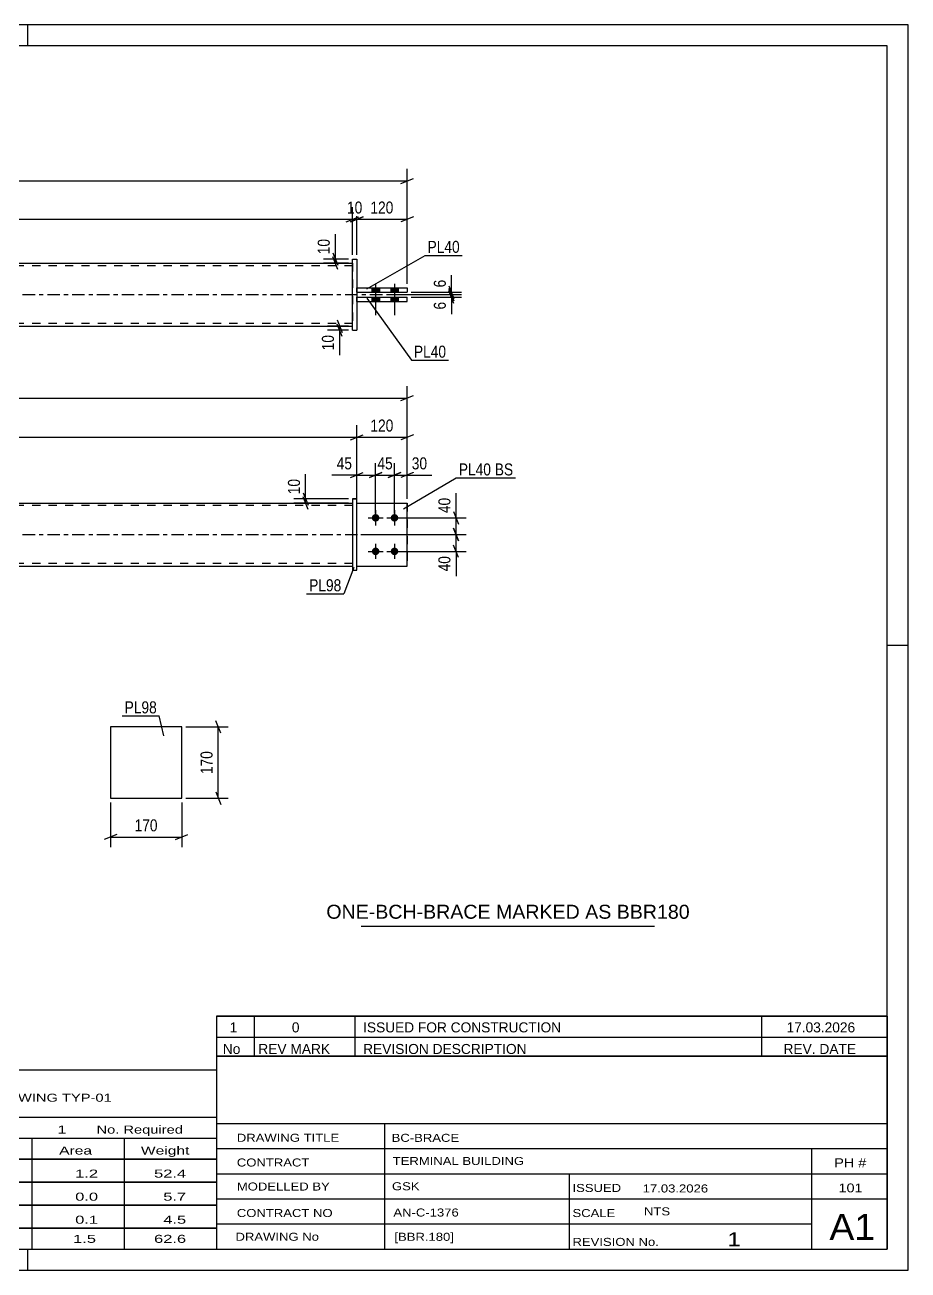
# Model space of a CAD drawing. Header units: millimetres. Extents: x 0 to 420, y 0 to 297.
# Drawn here: x 209.3 to 420, y 0 to 297 of the extents above; entities that cross this region are included whole.
import ezdxf

# ---------------------------------------------------------------- set-up
doc = ezdxf.new("R2010")
doc.units = ezdxf.units.MM
doc.linetypes.add('DXK_LINE_DOT2', pattern=[3.9198, 1.9599, -1.9599])
doc.linetypes.add('DXK_LINE_DOT3', pattern=[5.9187, 2.979, -0.9799, 0.9799, -0.9799])
doc.styles.add('Arial', font='ARIAL.TTF', dxfattribs={"height": 0.2})
doc.styles.add('Arial Narrow', font='ARIALN.TTF', dxfattribs={"height": 0.2})

# ---------------------------------------------------------------- blocks, each defined once
blk = doc.blocks.new('Unknown-580608626-1163')
at = {"color": 5, "linetype": 'Continuous'}
for p, q in [((420, 297), (0, 297)), ((210, 292), (210, 297)), ((420, 0), (420, 297)), ((415, 292), (5, 292)), ((415, 5), (415, 292)), ((420, 149), (415, 149)), ((5, 5), (415, 5)), ((210, 0), (210, 5)), ((0, 0), (420, 0))]:
    blk.add_line(p, q, dxfattribs=at)
blk = doc.blocks.new('Part-580608626-1739 - 1733')
at = {"color": 7, "linetype": 'DXK_LINE_DOT2'}
for p, q in [((288.49, 182.93), (300.49, 182.93)), ((288.49, 167.93), (288.49, 182.93)), ((288.49, 182.93), (300.49, 182.93)), ((300.49, 182.93), (300.49, 182.93)), ((300.49, 182.93), (300.49, 167.93)), ((288.49, 167.93), (288.49, 167.93)), ((288.49, 167.93), (300.49, 167.93)), ((288.49, 167.93), (300.49, 167.93))]:
    blk.add_line(p, q, dxfattribs=at)
blk = doc.blocks.new('Part-580608626-1744 - 1733')
at = {"color": 2, "linetype": 'Continuous'}
for p, q in [((288.49, 182.93), (300.49, 182.93)), ((300.49, 182.93), (300.49, 182.93)), ((300.49, 167.93), (300.49, 182.93)), ((288.49, 167.93), (300.49, 167.93))]:
    blk.add_line(p, q, dxfattribs=at)
at = {"color": 7, "linetype": 'DXK_LINE_DOT2'}
for p, q in [((288.49, 182.93), (300.49, 182.93)), ((288.49, 167.93), (288.49, 182.93)), ((300.49, 182.93), (300.49, 182.93)), ((288.49, 167.93), (288.49, 167.93)), ((288.49, 167.93), (300.49, 167.93))]:
    blk.add_line(p, q, dxfattribs=at)
blk = doc.blocks.new('Part-580608626-1774 - 1733')
at = {"color": 2, "linetype": 'Continuous'}
for p, q in [((288.49, 183.93), (287.49, 183.93)), ((287.49, 183.93), (287.49, 183.93)), ((287.49, 183.93), (287.49, 166.93)), ((287.49, 183.93), (288.49, 183.93)), ((288.49, 166.93), (288.49, 183.93)), ((287.49, 166.93), (288.49, 166.93))]:
    blk.add_line(p, q, dxfattribs=at)
at = {"color": 7, "linetype": 'DXK_LINE_DOT2'}
blk.add_line((287.49, 166.93), (288.49, 166.93), dxfattribs=at)
blk = doc.blocks.new('Part-580608626-1779 - 1733')
at = {"color": 2, "linetype": 'Continuous'}
for p, q in [((94.47, 182.93), (287.49, 182.93)), ((94.47, 167.93), (287.49, 167.93))]:
    blk.add_line(p, q, dxfattribs=at)
at = {"color": 7, "linetype": 'DXK_LINE_DOT2'}
for p, q in [((94.47, 167.93), (94.47, 182.93)), ((287.49, 182.33), (94.47, 182.33)), ((287.49, 182.93), (287.49, 167.93)), ((287.49, 168.53), (94.47, 168.53))]:
    blk.add_line(p, q, dxfattribs=at)
at = {"color": 7, "linetype": 'DXK_LINE_DOT3'}
blk.add_line((84.47, 175.43), (297.49, 175.43), dxfattribs=at)
blk = doc.blocks.new('Bolt-580608626-1780 - 1733')
at = {"linetype": 'Continuous'}
for points in [[(292.99, 180.33), (293.17, 180.31), (293.35, 180.25), (293.52, 180.15), (293.65, 180.03), (293.77, 179.88), (293.84, 179.7), (293.88, 179.52), (293.88, 179.33), (293.84, 179.15), (293.77, 178.98), (293.65, 178.82), (293.52, 178.7), (293.35, 178.6), (293.17, 178.55), (292.99, 178.53), (292.8, 178.55), (292.62, 178.6), (292.46, 178.7), (292.32, 178.82), (292.21, 178.98), (292.13, 179.15), (292.09, 179.33), (292.09, 179.52), (292.13, 179.7), (292.21, 179.88), (292.32, 180.03), (292.46, 180.15), (292.62, 180.25), (292.8, 180.31)], [(297.49, 180.33), (297.67, 180.31), (297.85, 180.25), (298.02, 180.15), (298.15, 180.03), (298.27, 179.88), (298.34, 179.7), (298.38, 179.52), (298.38, 179.33), (298.34, 179.15), (298.27, 178.98), (298.15, 178.82), (298.02, 178.7), (297.85, 178.6), (297.67, 178.55), (297.49, 178.53), (297.3, 178.55), (297.12, 178.6), (296.96, 178.7), (296.82, 178.82), (296.71, 178.98), (296.63, 179.15), (296.59, 179.33), (296.59, 179.52), (296.63, 179.7), (296.71, 179.88), (296.82, 180.03), (296.96, 180.15), (297.12, 180.25), (297.3, 180.31)], [(292.99, 172.33), (293.17, 172.31), (293.35, 172.25), (293.52, 172.15), (293.65, 172.03), (293.77, 171.88), (293.84, 171.7), (293.88, 171.52), (293.88, 171.33), (293.84, 171.15), (293.77, 170.98), (293.65, 170.82), (293.52, 170.7), (293.35, 170.6), (293.17, 170.55), (292.99, 170.53), (292.8, 170.55), (292.62, 170.6), (292.46, 170.7), (292.32, 170.82), (292.21, 170.98), (292.13, 171.15), (292.09, 171.33), (292.09, 171.52), (292.13, 171.7), (292.21, 171.88), (292.32, 172.03), (292.46, 172.15), (292.62, 172.25), (292.8, 172.31)], [(297.49, 172.33), (297.67, 172.31), (297.85, 172.25), (298.02, 172.15), (298.15, 172.03), (298.27, 171.88), (298.34, 171.7), (298.38, 171.52), (298.38, 171.33), (298.34, 171.15), (298.27, 170.98), (298.15, 170.82), (298.02, 170.7), (297.85, 170.6), (297.67, 170.55), (297.49, 170.53), (297.3, 170.55), (297.12, 170.6), (296.96, 170.7), (296.82, 170.82), (296.71, 170.98), (296.63, 171.15), (296.59, 171.33), (296.59, 171.52), (296.63, 171.7), (296.71, 171.88), (296.82, 172.03), (296.96, 172.15), (297.12, 172.25), (297.3, 172.31)]]:
    blk.add_hatch(color=1, dxfattribs=at).paths.add_polyline_path(points)
at = {"color": 1, "linetype": 'Continuous'}
for p, q in [((292.99, 181.23), (292.99, 177.63)), ((297.49, 181.23), (297.49, 177.63)), ((291.19, 179.43), (294.79, 179.43)), ((295.69, 179.43), (299.29, 179.43)), ((292.99, 173.23), (292.99, 169.63)), ((297.49, 173.23), (297.49, 169.63)), ((291.19, 171.43), (294.79, 171.43)), ((295.69, 171.43), (299.29, 171.43))]:
    blk.add_line(p, q, dxfattribs=at)
blk = doc.blocks.new('Bolt-580608626-1399 - 1390')
at = {"linetype": 'Continuous'}
for points in [[(293.89, 234.26), (292.09, 234.26), (292.09, 233.26), (293.89, 233.26)], [(293.89, 234.26), (292.09, 234.26), (292.09, 233.26), (293.89, 233.26)], [(293.89, 232.06), (292.09, 232.06), (292.09, 231.06), (293.89, 231.06)], [(293.89, 232.06), (292.09, 232.06), (292.09, 231.06), (293.89, 231.06)], [(298.39, 234.26), (296.59, 234.26), (296.59, 233.26), (298.39, 233.26)], [(298.39, 234.26), (296.59, 234.26), (296.59, 233.26), (298.39, 233.26)], [(298.39, 232.06), (296.59, 232.06), (296.59, 231.06), (298.39, 231.06)], [(298.39, 232.06), (296.59, 232.06), (296.59, 231.06), (298.39, 231.06)]]:
    blk.add_hatch(color=1, dxfattribs=at).paths.add_polyline_path(points)
at = {"color": 1, "linetype": 'Continuous'}
for p, q in [((292.99, 235.26), (292.99, 227.76)), ((292.99, 235.26), (292.99, 227.76)), ((297.49, 235.26), (297.49, 227.76)), ((297.49, 235.26), (297.49, 227.76)), ((292.09, 234.26), (292.09, 233.26)), ((292.09, 234.26), (292.09, 233.26)), ((292.09, 232.06), (292.09, 231.06)), ((292.09, 232.06), (292.09, 231.06)), ((293.89, 234.26), (293.89, 233.26)), ((293.89, 234.26), (293.89, 233.26)), ((293.89, 232.06), (293.89, 231.06)), ((293.89, 232.06), (293.89, 231.06)), ((296.59, 234.26), (296.59, 233.26)), ((296.59, 234.26), (296.59, 233.26)), ((296.59, 232.06), (296.59, 231.06)), ((296.59, 232.06), (296.59, 231.06)), ((298.39, 234.26), (298.39, 233.26)), ((298.39, 234.26), (298.39, 233.26)), ((298.39, 232.06), (298.39, 231.06)), ((298.39, 232.06), (298.39, 231.06))]:
    blk.add_line(p, q, dxfattribs=at)
blk = doc.blocks.new('Part-580608626-1425 - 1390')
at = {"color": 2, "linetype": 'Continuous'}
for p, q in [((94.47, 240.16), (287.49, 240.16)), ((94.47, 225.16), (287.49, 225.16))]:
    blk.add_line(p, q, dxfattribs=at)
at = {"color": 7, "linetype": 'DXK_LINE_DOT2'}
for p, q in [((94.47, 240.16), (94.47, 225.16)), ((287.49, 239.56), (94.47, 239.56)), ((287.49, 240.16), (287.49, 225.16)), ((287.49, 225.76), (94.47, 225.76))]:
    blk.add_line(p, q, dxfattribs=at)
at = {"color": 7, "linetype": 'DXK_LINE_DOT3'}
blk.add_line((84.47, 232.66), (297.49, 232.66), dxfattribs=at)
blk = doc.blocks.new('Part-580608626-1426 - 1390')
at = {"color": 2, "linetype": 'Continuous'}
for p, q in [((287.49, 241.16), (287.49, 241.16)), ((287.49, 241.16), (287.49, 241.16)), ((287.49, 224.16), (287.49, 241.16)), ((287.49, 241.16), (288.49, 241.16)), ((287.49, 241.16), (288.49, 241.16)), ((288.49, 241.16), (288.49, 241.16)), ((288.49, 241.16), (288.49, 241.16)), ((288.49, 241.16), (288.49, 224.16)), ((287.49, 224.16), (288.49, 224.16))]:
    blk.add_line(p, q, dxfattribs=at)
at = {"color": 7, "linetype": 'DXK_LINE_DOT2'}
for p in [(287.49, 224.16), (288.49, 224.16)]:
    blk.add_line(p, (288.49, 224.16), dxfattribs=at)
blk = doc.blocks.new('Part-580608626-1452 - 1390')
at = {"color": 2, "linetype": 'Continuous'}
for p, q in [((288.49, 234.26), (300.49, 234.26)), ((288.49, 234.26), (300.49, 234.26)), ((288.49, 233.26), (300.49, 233.26)), ((300.49, 234.26), (300.49, 233.26))]:
    blk.add_line(p, q, dxfattribs=at)
at = {"color": 7, "linetype": 'DXK_LINE_DOT2'}
for p, q in [((288.49, 233.26), (288.49, 234.26)), ((288.49, 233.26), (300.49, 233.26)), ((300.49, 234.26), (300.49, 234.26)), ((300.49, 234.26), (300.49, 234.26))]:
    blk.add_line(p, q, dxfattribs=at)
blk = doc.blocks.new('Part-580608626-1457 - 1390')
at = {"color": 2, "linetype": 'Continuous'}
for p, q in [((288.49, 232.06), (300.49, 232.06)), ((288.49, 232.06), (300.49, 232.06)), ((300.49, 231.06), (300.49, 232.06)), ((288.49, 231.06), (300.49, 231.06))]:
    blk.add_line(p, q, dxfattribs=at)
at = {"color": 7, "linetype": 'DXK_LINE_DOT2'}
for p, q in [((288.49, 231.06), (288.49, 232.06)), ((300.49, 232.06), (300.49, 232.06)), ((300.49, 232.06), (300.49, 232.06)), ((288.49, 231.06), (300.49, 231.06))]:
    blk.add_line(p, q, dxfattribs=at)
blk = doc.blocks.new('Part-580608626-2275 - 2269')
at = {"color": 2, "linetype": 'Continuous'}
for p, q in [((246.73, 129.54), (229.73, 129.54)), ((229.73, 129.54), (229.73, 112.54)), ((246.73, 112.54), (246.73, 129.54)), ((229.73, 112.54), (246.73, 112.54))]:
    blk.add_line(p, q, dxfattribs=at)
blk = doc.blocks.new('StraightDimension-580608626-1827 - 1733')
at = {"color": 7, "linetype": 'Continuous'}
for p, q in [((291.49, 189.04), (294.49, 190.24)), ((292.99, 180.43), (292.99, 192.49)), ((298.99, 190.24), (295.99, 189.04)), ((297.49, 180.43), (297.49, 192.49)), ((292.99, 189.64), (297.49, 189.64))]:
    blk.add_line(p, q, dxfattribs=at)
at = {"color": 0}
blk.add_wipeout([(297.66, 190.39), (297.66, 194.59), (292.81, 194.59), (292.81, 190.39)], dxfattribs=at)
at = {"color": 3, "style": 'Arial Narrow'}
blk.add_text('45', height=2.863, dxfattribs=at).set_placement((293.41, 190.99))
blk = doc.blocks.new('StraightDimension-580608626-1857 - 1733')
at = {"color": 7, "linetype": 'Continuous'}
for p, q in [((82.97, 208.58), (79.97, 207.38)), ((81.47, 183.93), (81.47, 210.83)), ((81.47, 207.98), (300.49, 207.98)), ((298.99, 207.38), (301.99, 208.58)), ((300.49, 183.93), (300.49, 210.83))]:
    blk.add_line(p, q, dxfattribs=at)
at = {"color": 0}
blk.add_wipeout([(195.23, 208.73), (195.23, 212.93), (186.72, 212.93), (186.72, 208.73)], dxfattribs=at)
at = {"color": 3, "style": 'Arial Narrow'}
blk.add_text('2190', height=2.863, dxfattribs=at).set_placement((187.32, 209.33))
blk = doc.blocks.new('StraightDimension-580608626-1802 - 1733')
at = {"color": 7, "linetype": 'Continuous'}
for p, q in [((275.69, 185.43), (276.89, 182.43)), ((276.89, 181.43), (275.69, 184.43)), ((286.49, 183.93), (273.44, 183.93)), ((286.49, 182.93), (273.44, 182.93)), ((276.29, 182.93), (276.29, 183.93))]:
    blk.add_line(p, q, dxfattribs=at)
at = {"color": 0}
blk.add_wipeout([(275.54, 189.31), (271.34, 189.31), (271.34, 184.45), (275.54, 184.45)], dxfattribs=at)
at = {"color": 7, "linetype": 'Continuous'}
blk.add_line((276.29, 183.93), (276.29, 189.83), dxfattribs=at)
blk.add_line((276.29, 183.93), (276.29, 189.83), dxfattribs=at)
at = {"color": 3, "style": 'Arial Narrow'}
blk.add_text('10', height=2.863, rotation=90.0002, dxfattribs=at).set_placement((274.94, 185.05))
blk = doc.blocks.new('StraightDimension-580608626-1811 - 1733')
at = {"color": 7, "linetype": 'Continuous'}
for p, q in [((286.99, 189.04), (289.99, 190.24)), ((288.49, 183.93), (288.49, 192.49)), ((294.49, 190.24), (291.49, 189.04)), ((292.99, 180.43), (292.99, 192.49)), ((288.49, 189.64), (292.99, 189.64))]:
    blk.add_line(p, q, dxfattribs=at)
at = {"color": 0}
blk.add_wipeout([(287.96, 190.39), (287.96, 194.59), (283.1, 194.59), (283.1, 190.39)], dxfattribs=at)
at = {"color": 7, "linetype": 'Continuous'}
blk.add_line((288.49, 189.64), (282.58, 189.64), dxfattribs=at)
blk.add_line((288.49, 189.64), (282.58, 189.64), dxfattribs=at)
at = {"color": 3, "style": 'Arial Narrow'}
blk.add_text('45', height=2.863, dxfattribs=at).set_placement((283.7, 190.99))
blk = doc.blocks.new('StraightDimension-580608626-1840 - 1733')
at = {"color": 7, "linetype": 'Continuous'}
for p, q in [((295.99, 189.04), (298.99, 190.24)), ((297.49, 180.43), (297.49, 192.49)), ((301.99, 190.24), (298.99, 189.04)), ((300.49, 183.93), (300.49, 192.49)), ((297.49, 189.64), (300.49, 189.64))]:
    blk.add_line(p, q, dxfattribs=at)
at = {"color": 0}
blk.add_wipeout([(305.87, 190.39), (305.87, 194.59), (301.01, 194.59), (301.01, 190.39)], dxfattribs=at)
at = {"color": 7, "linetype": 'Continuous'}
blk.add_line((300.49, 189.64), (306.39, 189.64), dxfattribs=at)
blk.add_line((300.49, 189.64), (306.39, 189.64), dxfattribs=at)
at = {"color": 3, "style": 'Arial Narrow'}
blk.add_text('30', height=2.863, dxfattribs=at).set_placement((301.61, 190.99))
blk = doc.blocks.new('StraightDimension-580608626-1877 - 1733')
at = {"color": 7, "linetype": 'Continuous'}
for p, q in [((289.49, 175.43), (314.57, 175.43)), ((311.57, 176.93), (312.77, 173.93)), ((312.17, 171.43), (312.17, 175.43)), ((312.77, 169.93), (311.57, 172.93)), ((298.49, 171.43), (314.57, 171.43))]:
    blk.add_line(p, q, dxfattribs=at)
at = {"color": 0}
blk.add_wipeout([(311.42, 170.9), (307.22, 170.9), (307.22, 166.05), (311.42, 166.05)], dxfattribs=at)
at = {"color": 7, "linetype": 'Continuous'}
blk.add_line((312.17, 171.43), (312.17, 165.52), dxfattribs=at)
blk.add_line((312.17, 171.43), (312.17, 165.52), dxfattribs=at)
at = {"color": 3, "style": 'Arial Narrow'}
blk.add_text('40', height=2.863, rotation=90.0002, dxfattribs=at).set_placement((310.82, 166.65))
blk = doc.blocks.new('StraightDimension-580608626-1886 - 1733')
at = {"color": 7, "linetype": 'Continuous'}
for p, q in [((298.49, 179.43), (314.57, 179.43)), ((311.57, 180.93), (312.77, 177.93)), ((312.17, 175.43), (312.17, 179.43)), ((289.49, 175.43), (314.57, 175.43)), ((312.77, 173.93), (311.57, 176.93))]:
    blk.add_line(p, q, dxfattribs=at)
at = {"color": 0}
blk.add_wipeout([(311.42, 184.81), (307.22, 184.81), (307.22, 179.95), (311.42, 179.95)], dxfattribs=at)
at = {"color": 7, "linetype": 'Continuous'}
blk.add_line((312.17, 179.43), (312.17, 185.33), dxfattribs=at)
blk.add_line((312.17, 179.43), (312.17, 185.33), dxfattribs=at)
at = {"color": 3, "style": 'Arial Narrow'}
blk.add_text('40', height=2.863, rotation=90.0002, dxfattribs=at).set_placement((310.82, 180.55))
blk = doc.blocks.new('StraightDimension-580608626-1896 - 1733')
at = {"color": 7, "linetype": 'Continuous'}
for p, q in [((286.99, 198.06), (289.99, 199.26)), ((288.49, 183.93), (288.49, 201.51)), ((301.99, 199.26), (298.99, 198.06)), ((300.49, 183.93), (300.49, 201.51)), ((288.49, 198.66), (300.49, 198.66))]:
    blk.add_line(p, q, dxfattribs=at)
at = {"color": 0}
blk.add_wipeout([(297.83, 199.41), (297.83, 203.61), (291.14, 203.61), (291.14, 199.41)], dxfattribs=at)
at = {"color": 3, "style": 'Arial Narrow'}
blk.add_text('120', height=2.863, dxfattribs=at).set_placement((291.74, 200.01))
blk = doc.blocks.new('StraightDimension-580608626-1915 - 1733')
at = {"color": 7, "linetype": 'Continuous'}
for p, q in [((94.97, 199.26), (91.97, 198.06)), ((93.47, 176.43), (93.47, 201.51)), ((286.99, 198.06), (289.99, 199.26)), ((288.49, 183.93), (288.49, 201.51)), ((93.47, 198.66), (288.49, 198.66))]:
    blk.add_line(p, q, dxfattribs=at)
at = {"color": 0}
blk.add_wipeout([(195.23, 199.41), (195.23, 203.61), (186.72, 203.61), (186.72, 199.41)], dxfattribs=at)
at = {"color": 3, "style": 'Arial Narrow'}
blk.add_text('1950', height=2.863, dxfattribs=at).set_placement((187.32, 200.01))
blk = doc.blocks.new('StraightDimension-580608626-1459 - 1390')
at = {"color": 7, "linetype": 'Continuous'}
for p, q in [((283.79, 226.66), (284.99, 223.66)), ((286.49, 225.16), (281.54, 225.16)), ((286.49, 224.16), (281.54, 224.16)), ((284.99, 222.66), (283.79, 225.66)), ((284.39, 224.16), (284.39, 225.16))]:
    blk.add_line(p, q, dxfattribs=at)
at = {"color": 0}
blk.add_wipeout([(283.64, 223.64), (279.44, 223.64), (279.44, 218.78), (283.64, 218.78)], dxfattribs=at)
at = {"color": 7, "linetype": 'Continuous'}
blk.add_line((284.39, 224.16), (284.39, 218.26), dxfattribs=at)
blk.add_line((284.39, 224.16), (284.39, 218.26), dxfattribs=at)
at = {"color": 3, "style": 'Arial Narrow'}
blk.add_text('10', height=2.863, rotation=90.0002, dxfattribs=at).set_placement((283.04, 219.38))
blk = doc.blocks.new('StraightDimension-580608626-1473 - 1390')
at = {"color": 7, "linetype": 'Continuous'}
for p, q in [((286.49, 241.16), (280.54, 241.16)), ((282.79, 242.66), (283.99, 239.66)), ((283.99, 238.66), (282.79, 241.66)), ((283.39, 240.16), (283.39, 241.16)), ((286.49, 240.16), (280.54, 240.16))]:
    blk.add_line(p, q, dxfattribs=at)
at = {"color": 0}
blk.add_wipeout([(282.64, 246.55), (278.44, 246.55), (278.44, 241.69), (282.64, 241.69)], dxfattribs=at)
at = {"color": 7, "linetype": 'Continuous'}
blk.add_line((283.39, 241.16), (283.39, 247.07), dxfattribs=at)
blk.add_line((283.39, 241.16), (283.39, 247.07), dxfattribs=at)
at = {"color": 3, "style": 'Arial Narrow'}
blk.add_text('10', height=2.863, rotation=90.0002, dxfattribs=at).set_placement((282.04, 242.29))
blk = doc.blocks.new('StraightDimension-580608626-1520 - 1390')
at = {"color": 7, "linetype": 'Continuous'}
for p, q in [((81.47, 235.26), (81.47, 262.65)), ((300.49, 235.26), (300.49, 262.65)), ((82.97, 260.4), (79.97, 259.2)), ((81.47, 259.8), (300.49, 259.8)), ((298.99, 259.2), (301.99, 260.4))]:
    blk.add_line(p, q, dxfattribs=at)
at = {"color": 0}
blk.add_wipeout([(195.23, 260.55), (195.23, 264.75), (186.72, 264.75), (186.72, 260.55)], dxfattribs=at)
at = {"color": 3, "style": 'Arial Narrow'}
blk.add_text('2190', height=2.863, dxfattribs=at).set_placement((187.32, 261.15))
blk = doc.blocks.new('StraightDimension-580608626-1551 - 1390')
at = {"color": 7, "linetype": 'Continuous'}
for p, q in [((288.49, 242.16), (288.49, 253.51)), ((300.49, 235.26), (300.49, 253.51)), ((286.99, 250.06), (289.99, 251.26)), ((288.49, 250.66), (300.49, 250.66)), ((301.99, 251.26), (298.99, 250.06))]:
    blk.add_line(p, q, dxfattribs=at)
at = {"color": 0}
blk.add_wipeout([(297.83, 251.41), (297.83, 255.61), (291.14, 255.61), (291.14, 251.41)], dxfattribs=at)
at = {"color": 3, "style": 'Arial Narrow'}
blk.add_text('120', height=2.863, dxfattribs=at).set_placement((291.74, 252.01))
blk = doc.blocks.new('StraightDimension-580608626-1561 - 1390')
at = {"color": 7, "linetype": 'Continuous'}
for p, q in [((287.49, 242.16), (287.49, 253.51)), ((288.49, 242.16), (288.49, 253.51)), ((285.99, 250.06), (288.99, 251.26)), ((289.99, 251.26), (286.99, 250.06)), ((287.49, 250.66), (288.49, 250.66))]:
    blk.add_line(p, q, dxfattribs=at)
at = {"color": 0}
blk.add_wipeout([(290.41, 251.41), (290.41, 255.61), (285.56, 255.61), (285.56, 251.41)], dxfattribs=at)
at = {"color": 3, "style": 'Arial Narrow'}
blk.add_text('10', height=2.863, dxfattribs=at).set_placement((286.16, 252.01))
blk = doc.blocks.new('StraightDimension-580608626-1571 - 1390')
at = {"color": 7, "linetype": 'Continuous'}
for p, q in [((94.47, 242.16), (94.47, 253.51)), ((287.49, 242.16), (287.49, 253.51)), ((95.97, 251.26), (92.97, 250.06)), ((94.47, 250.66), (287.49, 250.66)), ((285.99, 250.06), (288.99, 251.26))]:
    blk.add_line(p, q, dxfattribs=at)
at = {"color": 0}
blk.add_wipeout([(195.23, 251.41), (195.23, 255.61), (186.72, 255.61), (186.72, 251.41)], dxfattribs=at)
at = {"color": 3, "style": 'Arial Narrow'}
blk.add_text('1930', height=2.863, dxfattribs=at).set_placement((187.32, 252.01))
blk = doc.blocks.new('StraightDimension-580608626-1656 - 1390')
at = {"color": 7, "linetype": 'Continuous'}
for p, q in [((310.47, 234.76), (311.67, 231.76)), ((296.24, 232.66), (313.47, 232.66)), ((301.49, 233.26), (313.47, 233.26)), ((311.67, 231.16), (310.47, 234.16)), ((311.07, 232.66), (311.07, 233.26))]:
    blk.add_line(p, q, dxfattribs=at)
at = {"color": 0}
blk.add_wipeout([(310.32, 236.82), (306.12, 236.82), (306.12, 233.79), (310.32, 233.79)], dxfattribs=at)
at = {"color": 7, "linetype": 'Continuous'}
blk.add_line((311.07, 233.26), (311.07, 237.34), dxfattribs=at)
blk.add_line((311.07, 233.26), (311.07, 237.34), dxfattribs=at)
at = {"color": 3, "style": 'Arial Narrow'}
blk.add_text('6', height=2.86, rotation=90.0002, dxfattribs=at).set_placement((309.72, 234.39))
blk = doc.blocks.new('StraightDimension-580608626-1667 - 1390')
at = {"color": 7, "linetype": 'Continuous'}
for p, q in [((296.24, 232.66), (313.47, 232.66)), ((301.49, 232.06), (313.47, 232.06)), ((310.47, 234.16), (311.67, 231.16)), ((311.67, 230.56), (310.47, 233.56)), ((311.07, 232.06), (311.07, 232.66))]:
    blk.add_line(p, q, dxfattribs=at)
at = {"color": 0}
blk.add_wipeout([(310.32, 231.54), (306.12, 231.54), (306.12, 228.51), (310.32, 228.51)], dxfattribs=at)
at = {"color": 7, "linetype": 'Continuous'}
blk.add_line((311.07, 232.06), (311.07, 227.98), dxfattribs=at)
blk.add_line((311.07, 232.06), (311.07, 227.98), dxfattribs=at)
at = {"color": 3, "style": 'Arial Narrow'}
blk.add_text('6', height=2.86, rotation=90.0002, dxfattribs=at).set_placement((309.72, 229.11))
blk = doc.blocks.new('StraightDimension-580608626-2277 - 2269')
at = {"color": 7, "linetype": 'Continuous'}
for p, q in [((256.04, 128.04), (254.84, 131.04)), ((247.73, 129.54), (257.84, 129.54)), ((255.44, 112.54), (255.44, 129.54)), ((254.84, 114.04), (256.04, 111.04)), ((247.73, 112.54), (257.84, 112.54))]:
    blk.add_line(p, q, dxfattribs=at)
at = {"color": 0}
blk.add_wipeout([(254.69, 124.38), (250.49, 124.38), (250.49, 117.7), (254.69, 117.7)], dxfattribs=at)
at = {"color": 3, "style": 'Arial Narrow'}
blk.add_text('170', height=2.863, rotation=90.0002, dxfattribs=at).set_placement((254.09, 118.3))
blk = doc.blocks.new('StraightDimension-580608626-2286 - 2269')
at = {"color": 7, "linetype": 'Continuous'}
for p, q in [((229.73, 111.54), (229.73, 100.9)), ((246.73, 111.54), (246.73, 100.9)), ((231.23, 103.9), (228.23, 102.7)), ((229.73, 103.3), (246.73, 103.3)), ((245.23, 102.7), (248.23, 103.9))]:
    blk.add_line(p, q, dxfattribs=at)
at = {"color": 0}
blk.add_wipeout([(241.58, 104.05), (241.58, 108.25), (234.89, 108.25), (234.89, 104.05)], dxfattribs=at)
at = {"color": 3, "style": 'Arial Narrow'}
blk.add_text('170', height=2.863, dxfattribs=at).set_placement((235.49, 104.65))
blk = doc.blocks.new('Unknown-580608626-3653')
at = {"color": 7, "linetype": 'Continuous'}
for p, q in [((255, 51.05), (255, 5)), ((255, 51.05), (415, 51.05)), ((415, 51), (415, 5)), ((255, 35), (415, 35)), ((295.14, 35), (295.14, 5)), ((255, 29), (415, 29)), ((397, 5.05), (397, 29.05)), ((255, 23), (415, 23)), ((339.14, 23), (339.14, 5)), ((255, 17), (415, 17)), ((255, 11), (397, 11)), ((255, 5), (415, 5))]:
    blk.add_line(p, q, dxfattribs=at)
at = {"color": 7, "style": 'Arial Narrow'}
for s, height, width, p in [('DRAWING TITLE', 1.9089, 1.425378, (259.88, 30.61)), ('BC-BRACE', 1.909, 1.425378, (296.81, 30.59)), ('TERMINAL BUILDING', 1.9089, 1.425378, (297.06, 25.07)), ('CONTRACT', 1.909, 1.425378, (259.88, 24.71)), ('MODELLED BY', 1.9089, 1.425378, (259.88, 18.98)), ('GSK', 1.909, 1.425378, (296.88, 19.04)), ('ISSUED', 1.909, 1.425378, (339.94, 18.64)), ('17.03.2026', 1.909, 1.425378, (356.69, 18.52)), ('CONTRACT NO', 1.9089, 1.425378, (259.88, 12.66)), ('AN-C-1376', 1.909, 1.425378, (297.23, 12.78)), ('SCALE', 1.909, 1.425378, (339.94, 12.65)), ('A1', 6.204, 1.25, (401.24, 7.2)), ('DRAWING No', 1.909, 1.425378, (259.56, 7)), ('[BBR.180]', 1.909, 1.425378, (297.46, 6.99)), ('1', 3.34, 1.5, (376.91, 5.68)), ('REVISION No.', 1.9089, 1.425378, (339.94, 5.77))]:
    blk.add_text(s, height=height, dxfattribs=dict(at, width=width)).set_placement(p)
at = {"color": 7, "linetype": 'Continuous', "style": 'Arial Narrow'}
for s, height, width, p in [('PH #', 2.1, 1.42538, (402.4, 24.55)), ('101', 2.1, 1.42538, (403.41, 18.55)), ('NTS', 1.909, 1.425378, (357, 13.05))]:
    blk.add_text(s, height=height, dxfattribs=dict(at, width=width)).set_placement(p)
blk = doc.blocks.new('Unknown-580608626-3654')
at = {"color": 7, "linetype": 'Continuous'}
for p, q in [((255, 60.55), (415, 60.55)), ((415, 60.55), (255, 60.55)), ((255, 60.55), (255, 55.55)), ((264, 60.55), (264, 55.55)), ((288, 60.55), (288, 55.55)), ((385, 60.55), (385, 55.55)), ((415, 60.55), (415, 55.55)), ((255, 55.55), (415, 55.55)), ((255, 55.55), (255, 51.05)), ((255, 55.55), (415, 55.55)), ((264, 55.55), (264, 51.05)), ((288, 55.55), (288, 51.05)), ((385, 55.55), (385, 51.05)), ((415, 55.55), (415, 51.05)), ((415, 51.05), (255, 51.05))]:
    blk.add_line(p, q, dxfattribs=at)
at = {"color": 7, "linetype": 'Continuous', "style": 'Arial Narrow'}
for s, height, width, p in [('1', 2.39, 1.196471, (258.16, 56.7)), ('0', 2.39, 1.196471, (273, 56.7)), ('ISSUED FOR CONSTRUCTION', 2.3861, 1.196471, (290, 56.7)), ('17.03.2026', 2.386, 1.196471, (391, 56.7)), ('No', 2.386, 1.2, (256.54, 51.55)), ('REV MARK', 2.386, 1.2, (265, 51.55)), ('REVISION DESCRIPTION', 2.3861, 1.2, (290, 51.55)), ('REV. DATE', 2.386, 1.2, (390.28, 51.55))]:
    blk.add_text(s, height=height, dxfattribs=dict(at, width=width)).set_placement(p)
blk = doc.blocks.new('Unknown-580608626-3655')
at = {"color": 7, "linetype": 'Continuous'}
for p, q in [((95, 47.75), (255, 47.75)), ((95, 36.5), (95, 47.75)), ((255, 47.75), (255, 36.5)), ((95, 36.5), (255, 36.5)), ((95, 36.5), (95, 31.5)), ((255, 36.5), (255, 31.5)), ((95, 31.5), (255, 31.5)), ((95, 31.5), (95, 26.5)), ((119, 31.5), (119, 26.5)), ((154.5, 31.5), (154.5, 26.5)), ((180.5, 31.5), (180.5, 26.5)), ((193.5, 31.5), (193.5, 26.5)), ((211, 31.5), (211, 26.5)), ((233, 31.5), (233, 26.5)), ((255, 31.5), (255, 26.5)), ((95, 26.5), (255, 26.5)), ((95, 26.45), (95, 21.05)), ((95, 26.45), (255, 26.45)), ((119, 26.5), (119, 21)), ((154.5, 26.5), (154.5, 21)), ((180.5, 26.5), (180.5, 21)), ((193.5, 26.5), (193.5, 21)), ((211, 26.5), (211, 21)), ((233, 26.5), (233, 21)), ((255, 26.45), (255, 21.05)), ((95, 21.05), (255, 21.05)), ((95, 20.95), (95, 15.55)), ((95, 20.95), (255, 20.95)), ((119, 21), (119, 15.5)), ((154.5, 21), (154.5, 15.5)), ((180.5, 21), (180.5, 15.5)), ((193.5, 21), (193.5, 15.5)), ((211, 21), (211, 15.5)), ((233, 21), (233, 15.5)), ((255, 20.95), (255, 15.55)), ((95, 15.55), (255, 15.55)), ((95, 15.45), (95, 10.05)), ((95, 15.45), (255, 15.45)), ((119, 15.5), (119, 10)), ((154.5, 15.5), (154.5, 10)), ((180.5, 15.5), (180.5, 10)), ((193.5, 15.5), (193.5, 10)), ((211, 15.5), (211, 10)), ((233, 15.5), (233, 10)), ((255, 15.45), (255, 10.05)), ((95, 10.05), (255, 10.05)), ((95, 10), (255, 10)), ((95, 10), (95, 5)), ((211, 10), (211, 5)), ((233, 10), (233, 5)), ((255, 10), (255, 5)), ((95, 5), (255, 5))]:
    blk.add_line(p, q, dxfattribs=at)
at = {"color": 7, "style": 'Arial Narrow'}
for s, height, width, p in [('GENERAL NOTES & WELD DETAILS :', 2.8633, 1.4, (96.15, 40.06)), ('REFER TYP DRAWING TYP-01', 1.9089, 1.6, (179.7, 40.16)), ("MATERIAL LIST FOR ASSEMBLY MK'D", 1.9089, 1.6, (96.15, 32.56)), ('BBR180', 1.909, 1.794707, (187.48, 32.47)), ('1', 1.91, 1.794707, (217.08, 32.56)), ('No. Required', 1.9089, 1.6, (226.41, 32.56)), ('Mark', 1.909, 1.7, (96.34, 27.5)), ('Profile', 1.909, 1.7, (129.41, 27.5)), ('Material', 1.909, 1.7, (159.54, 27.56)), ('No.', 1.909, 1.7, (184.5, 27.56)), ('Length', 1.909, 1.7, (195, 27.56)), ('Area', 1.909, 1.7, (217.5, 27.56)), ('Weight', 1.909, 1.7, (237, 27.56))]:
    blk.add_text(s, height=height, dxfattribs=dict(at, width=width)).set_placement(p)
at = {"color": 7, "linetype": 'Continuous', "style": 'Arial Narrow'}
for s, height, width, p in [('BBR180', 1.909, 1.794707, (96.5, 22.06)), ('SHS150*6', 1.909, 1.794707, (121, 22.06)), ('E350', 1.909, 1.794707, (160.74, 22.06)), ('1', 1.91, 1.794707, (184.86, 22.06)), ('1930', 1.909, 1.794707, (197.58, 22.06)), ('1.2', 1.909, 1.794707, (221.32, 22.06)), ('52.4', 1.909, 1.794707, (240.14, 22.06)), ('PL40', 1.909, 1.794707, (96.5, 16.56)), ('PL10*120', 1.909, 1.794707, (121, 16.56)), ('E350', 1.909, 1.794707, (160.74, 16.56)), ('4', 1.91, 1.794707, (184.86, 16.56)), ('150', 1.909, 1.794707, (199.77, 16.56)), ('0.0', 1.909, 1.794707, (221.32, 16.56)), ('5.7', 1.909, 1.794707, (242.33, 16.56)), ('PL98', 1.909, 1.794707, (96.5, 11.06)), ('PL10*170', 1.909, 1.794707, (121, 11.06)), ('E350', 1.909, 1.794707, (160.74, 11.06)), ('2', 1.91, 1.794707, (184.86, 11.06)), ('170', 1.909, 1.794707, (199.77, 11.06)), ('0.1', 1.909, 1.794707, (221.32, 11.06)), ('4.5', 1.909, 1.794707, (242.33, 11.06)), ('Total', 1.909, 1.7, (197.33, 6.5)), ('1.5', 1.909, 1.794707, (220.83, 6.5)), ('62.6', 1.909, 1.794707, (240.14, 6.5))]:
    blk.add_text(s, height=height, dxfattribs=dict(at, width=width)).set_placement(p)
blk = doc.blocks.new('Unknown-580608626-3656')
at = {"color": 7, "linetype": 'Continuous'}
blk.add_line((289.5, 82.05), (359.5, 82.05), dxfattribs=at)
at = {"color": 7, "style": 'Arial'}
blk.add_text('ONE-BCH-BRACE MARKED AS BBR180', height=3.3428, dxfattribs=at).set_placement((281.23, 83.8))
blk = doc.blocks.new('Mark-580608626-1770 - 1733')
at = {"color": 0}
blk.add_wipeout([(284.8, 161.91), (284.8, 164.91), (277.13, 164.91), (277.13, 161.91)], dxfattribs=at)
blk.add_wipeout([(284.8, 161.91), (284.8, 164.91), (277.13, 164.91), (277.13, 161.91)], dxfattribs=at)
at = {"color": 30, "linetype": 'Continuous'}
for p in [(287.79, 167.62), (276.53, 161.31)]:
    blk.add_line(p, (285.4, 161.31), dxfattribs=at)
at = {"color": 3, "style": 'Arial Narrow'}
blk.add_text('PL98', height=2.863, dxfattribs=at).set_placement((277.13, 161.91))
blk = doc.blocks.new('MarkSet-580608626-2027 - 1733')
at = {"color": 0}
blk.add_wipeout([(320.51, 189.54), (320.51, 192.54), (312.83, 192.54), (312.83, 189.54)], dxfattribs=at)
blk.add_wipeout([(320.51, 189.54), (320.51, 192.54), (312.83, 192.54), (312.83, 189.54)], dxfattribs=at)
at = {"color": 30, "linetype": 'Continuous'}
blk.add_line((299.64, 181.56), (312.23, 188.94), dxfattribs=at)
at = {"color": 0}
blk.add_wipeout([(325.79, 189.54), (325.79, 192.54), (321.41, 192.54), (321.41, 189.54)], dxfattribs=at)
blk.add_wipeout([(325.79, 189.54), (325.79, 192.54), (321.41, 192.54), (321.41, 189.54)], dxfattribs=at)
at = {"color": 30, "linetype": 'Continuous'}
blk.add_line((312.23, 188.94), (326.39, 188.94), dxfattribs=at)
at = {"color": 3, "style": 'Arial Narrow'}
for s, p in [('PL40', (312.83, 189.54)), ('BS', (321.41, 189.54))]:
    blk.add_text(s, height=2.863, dxfattribs=at).set_placement(p)
blk = doc.blocks.new('Mark-580608626-1448 - 1390')
at = {"color": 0}
blk.add_wipeout([(313.05, 242.63), (313.05, 245.63), (305.37, 245.63), (305.37, 242.63)], dxfattribs=at)
blk.add_wipeout([(313.05, 242.63), (313.05, 245.63), (305.37, 245.63), (305.37, 242.63)], dxfattribs=at)
at = {"color": 30, "linetype": 'Continuous'}
for p, q in [((290.92, 234.03), (304.77, 242.03)), ((304.77, 242.03), (313.65, 242.03))]:
    blk.add_line(p, q, dxfattribs=at)
at = {"color": 3, "style": 'Arial Narrow'}
blk.add_text('PL40', height=2.863, dxfattribs=at).set_placement((305.37, 242.63))
blk = doc.blocks.new('Mark-580608626-1453 - 1390')
at = {"color": 0}
blk.add_wipeout([(309.8, 217.63), (309.8, 220.63), (302.12, 220.63), (302.12, 217.63)], dxfattribs=at)
blk.add_wipeout([(309.8, 217.63), (309.8, 220.63), (302.12, 220.63), (302.12, 217.63)], dxfattribs=at)
at = {"color": 30, "linetype": 'Continuous'}
for p, q in [((290.92, 231.83), (301.52, 217.03)), ((301.52, 217.03), (310.4, 217.03))]:
    blk.add_line(p, q, dxfattribs=at)
at = {"color": 3, "style": 'Arial Narrow'}
blk.add_text('PL40', height=2.863, dxfattribs=at).set_placement((302.12, 217.63))
blk = doc.blocks.new('Mark-580608626-2271 - 2269')
at = {"color": 0}
blk.add_wipeout([(240.79, 132.79), (240.79, 135.79), (233.12, 135.79), (233.12, 132.79)], dxfattribs=at)
blk.add_wipeout([(240.79, 132.79), (240.79, 135.79), (233.12, 135.79), (233.12, 132.79)], dxfattribs=at)
at = {"color": 30, "linetype": 'Continuous'}
for p in [(232.52, 132.19), (242.5, 127.4)]:
    blk.add_line(p, (241.39, 132.19), dxfattribs=at)
at = {"color": 3, "style": 'Arial Narrow'}
blk.add_text('PL98', height=2.863, dxfattribs=at).set_placement((233.12, 132.79))

msp = doc.modelspace()

# ---------------------------------------------------------------- block references
for name in ['Unknown-580608626-1163', 'Part-580608626-1426 - 1390', 'Part-580608626-1425 - 1390', 'Bolt-580608626-1399 - 1390', 'Part-580608626-1452 - 1390', 'Part-580608626-1457 - 1390', 'Part-580608626-1779 - 1733', 'Part-580608626-1774 - 1733', 'Part-580608626-1739 - 1733', 'Part-580608626-1744 - 1733', 'Bolt-580608626-1780 - 1733', 'Part-580608626-2275 - 2269', 'Unknown-580608626-3656', 'Unknown-580608626-3654', 'Unknown-580608626-3653', 'Unknown-580608626-3655']:
    msp.add_blockref(name, (0, 0))

# ---------------------------------------------------------------- next in the draw order: block references
for name in ['StraightDimension-580608626-1473 - 1390', 'StraightDimension-580608626-1459 - 1390', 'StraightDimension-580608626-1827 - 1733', 'StraightDimension-580608626-1877 - 1733', 'Mark-580608626-1770 - 1733', 'Mark-580608626-2271 - 2269', 'StraightDimension-580608626-2277 - 2269']:
    msp.add_blockref(name, (0, 0))

# ---------------------------------------------------------------- next in the draw order: block references
for name in ['StraightDimension-580608626-1520 - 1390', 'StraightDimension-580608626-1857 - 1733', 'StraightDimension-580608626-2286 - 2269']:
    msp.add_blockref(name, (0, 0))

# ---------------------------------------------------------------- next in the draw order: block references
for name in ['StraightDimension-580608626-1551 - 1390', 'StraightDimension-580608626-1840 - 1733', 'StraightDimension-580608626-1802 - 1733']:
    msp.add_blockref(name, (0, 0))

# ---------------------------------------------------------------- next in the draw order: block references
for name in ['StraightDimension-580608626-1561 - 1390', 'StraightDimension-580608626-1656 - 1390', 'StraightDimension-580608626-1811 - 1733']:
    msp.add_blockref(name, (0, 0))

# ---------------------------------------------------------------- next in the draw order: block references
for name in ['StraightDimension-580608626-1571 - 1390', 'StraightDimension-580608626-1667 - 1390', 'StraightDimension-580608626-1886 - 1733']:
    msp.add_blockref(name, (0, 0))

# ---------------------------------------------------------------- next in the draw order: block references
for name in ['Mark-580608626-1448 - 1390', 'Mark-580608626-1453 - 1390', 'StraightDimension-580608626-1896 - 1733']:
    msp.add_blockref(name, (0, 0))

# ---------------------------------------------------------------- next in the draw order: block references
for name in ['StraightDimension-580608626-1915 - 1733', 'MarkSet-580608626-2027 - 1733']:
    msp.add_blockref(name, (0, 0))

doc.saveas('drawing.dxf')
